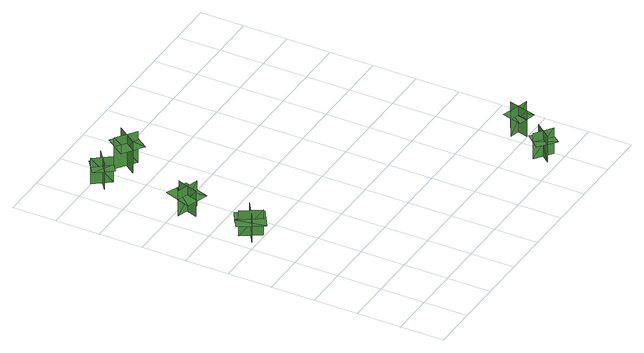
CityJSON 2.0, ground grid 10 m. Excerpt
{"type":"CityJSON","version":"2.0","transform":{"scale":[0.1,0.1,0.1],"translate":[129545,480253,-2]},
"CityObjects":{
"tree1":{"type":"SolitaryVegetationObject","geometry":[{"type":"MultiSurface","lod":"1","boundaries":[[[0,1,2]],[[0,2,3]],[[4,5,6]],[[4,6,7]],[[8,9,10]],[[8,10,11]],[[8,11,12]],[[8,12,13]]]}]},
"tree2":{"type":"SolitaryVegetationObject","geometry":[{"type":"MultiSurface","lod":"1","boundaries":[[[14,15,16]],[[14,16,17]],[[18,19,20]],[[18,20,21]],[[22,23,24]],[[22,24,25]],[[22,25,26]],[[22,26,27]]]}]},
"tree3":{"type":"SolitaryVegetationObject","geometry":[{"type":"MultiSurface","lod":"1","boundaries":[[[28,29,30]],[[28,30,31]],[[32,33,34]],[[32,34,35]],[[36,37,38]],[[36,38,39]],[[36,37,40]],[[36,40,41]]]}]},
"tree4":{"type":"SolitaryVegetationObject","geometry":[{"type":"MultiSurface","lod":"1","boundaries":[[[42,43,44]],[[42,44,45]],[[46,47,48]],[[46,48,49]],[[50,51,52]],[[50,52,53]],[[50,53,54]],[[50,54,55]]]}]},
"tree5":{"type":"SolitaryVegetationObject","geometry":[{"type":"MultiSurface","lod":"1","boundaries":[[[56,57,58]],[[56,58,59]],[[60,61,62]],[[60,62,63]],[[64,65,66]],[[64,66,67]],[[64,65,68]],[[64,68,69]]]}]},
"tree6":{"type":"SolitaryVegetationObject","geometry":[{"type":"MultiSurface","lod":"1","boundaries":[[[70,71,72]],[[70,72,73]],[[74,75,76]],[[74,76,77]],[[78,79,80]],[[78,80,81]],[[78,79,82]],[[78,82,83]]]}]}
},
"vertices":[
[20,411,5],[20,411,67],[64,440,67],[64,440,5],[28,446,5],[28,446,67],[56,403,67],[56,403,5],[23,453,46],[1,438,46],[36,384,46],[58,399,46],[81,414,46],[46,467,46],
[30,588,7],[30,588,69],[80,571,69],[80,571,7],[62,603,7],[62,603,69],[46,555,69],[46,555,7],[65,611,48],[40,620,48],[19,559,48],[44,550,48],[69,542,48],[90,602,48],
[80,765,3],[51,802,3],[51,802,66],[80,765,66],[84,797,3],[47,768,3],[47,768,66],[84,797,66],[81,766,45],[52,803,45],[34,789,45],[63,751,45],[68,815,45],[96,777,45],
[154,748,12],[109,780,12],[109,780,89],[154,748,89],[148,784,12],[116,739,12],[116,739,89],[148,784,89],[148,784,68],[125,800,68],[93,755,68],[116,739,68],[139,723,68],[170,768,68],
[561,53,4],[598,24,4],[598,24,67],[561,53,67],[565,21,4],[594,58,4],[594,58,67],[565,21,67],[560,52,46],[597,22,46],[612,41,46],[575,70,46],[585,7,46],[548,37,46],
[639,148,3],[627,103,3],[627,103,66],[639,148,66],[612,132,3],[657,120,3],[657,120,66],[612,132,66],[638,148,45],[626,103,45],[649,97,45],[661,142,45],[608,108,45],[620,153,45]
]}
